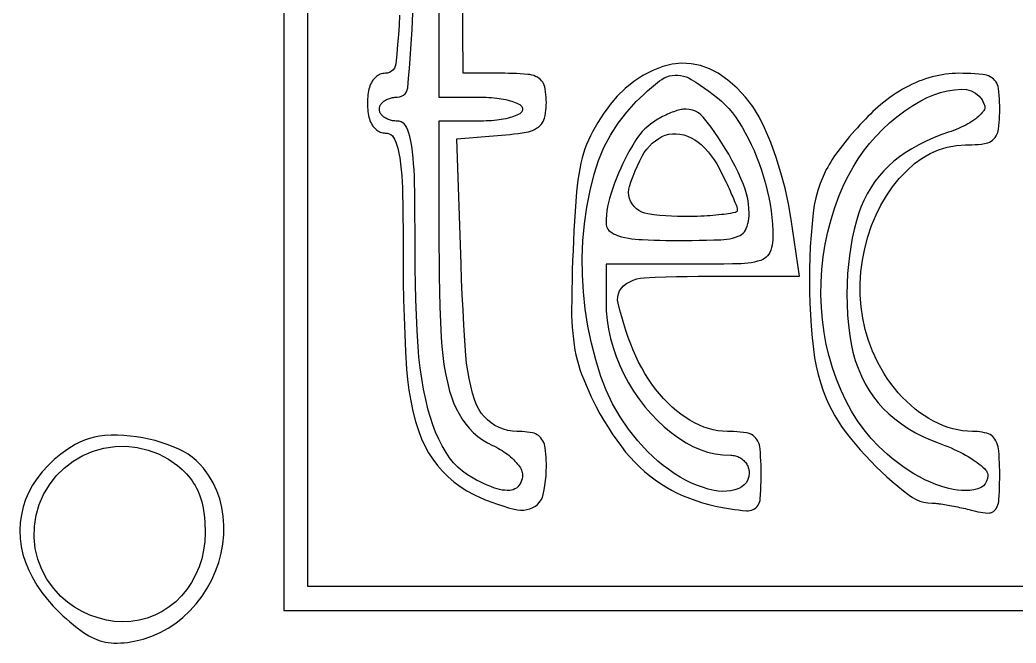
# Model space of a CAD drawing. Header units: millimetres. Extents: x -134 to 134, y -49 to 49.
# Drawn here: x -107.7 to -99.11, y -6.19 to -0.83 of the extents above; entities that cross this region are included whole.
import ezdxf

# ---------------------------------------------------------------- set-up
doc = ezdxf.new("R2010")
doc.units = ezdxf.units.MM
doc.header["$LTSCALE"] = 10
doc.header["$MEASUREMENT"] = 0

# ---------------------------------------------------------------- blocks, each defined once
blk = doc.blocks.new('DT0B-ULTRA_v_1')
at = {"color": 7, "linetype": 'Continuous', "lineweight": -3}
for points in [[(-105.4207, -0.1028, 0), (-105.4207, -5.911, 0), (-99.6125, -5.911, 0), (-93.8043, -5.911, 0), (-93.8043, -0.1028, 0), (-93.8043, 5.7054, 0), (-99.6125, 5.7054, 0), (-105.4207, 5.7054, 0), (-105.4207, -0.1028, 0)], [(-94.0099, -0.1028, 0), (-94.0099, -5.7054, 0), (-99.6125, -5.7054, 0), (-105.2151, -5.7054, 0), (-105.2151, -0.1028, 0), (-105.2151, 5.4998, 0), (-99.6125, 5.4998, 0), (-94.0099, 5.4998, 0), (-94.0099, -0.1028, 0)], [(-104.4238, -0.7851, 0), (-104.4288, -0.8689, 0), (-104.4346, -0.9527, 0), (-104.4412, -1.0364, 0), (-104.4486, -1.12, 0), (-104.4567, -1.2035, 0), (-104.4606, -1.2221, 0), (-104.4682, -1.2394, 0), (-104.4793, -1.2548, 0), (-104.4934, -1.2675, 0), (-104.5097, -1.277, 0), (-104.5277, -1.283, 0), (-104.5466, -1.285, 0), (-104.5466, -1.285, 0), (-104.558, -1.2855, 0), (-104.5691, -1.2871, 0), (-104.58, -1.2897, 0), (-104.5906, -1.2932, 0), (-104.6008, -1.2978, 0), (-104.6106, -1.3033, 0), (-104.6204, -1.3099, 0), (-104.6296, -1.3174, 0), (-104.6382, -1.3255, 0), (-104.6462, -1.3342, 0), (-104.6534, -1.3436, 0), (-104.6599, -1.3535, 0), (-104.6671, -1.3662, 0), (-104.6734, -1.3793, 0), (-104.679, -1.3928, 0), (-104.6838, -1.4065, 0), (-104.6878, -1.4205, 0), (-104.6909, -1.4347, 0), (-104.694, -1.4524, 0), (-104.6965, -1.4702, 0), (-104.6985, -1.4881, 0), (-104.6999, -1.506, 0), (-104.7008, -1.524, 0), (-104.7011, -1.542, 0), (-104.7008, -1.56, 0), (-104.6999, -1.5779, 0), (-104.6985, -1.5959, 0), (-104.6965, -1.6137, 0), (-104.694, -1.6315, 0), (-104.6909, -1.6492, 0), (-104.6878, -1.6635, 0), (-104.6838, -1.6775, 0), (-104.679, -1.6912, 0), (-104.6734, -1.7047, 0), (-104.6671, -1.7178, 0), (-104.6599, -1.7305, 0), (-104.6534, -1.7404, 0), (-104.6462, -1.7497, 0), (-104.6382, -1.7585, 0), (-104.6296, -1.7666, 0), (-104.6204, -1.774, 0), (-104.6106, -1.7807, 0), (-104.6008, -1.7862, 0), (-104.5906, -1.7907, 0), (-104.58, -1.7943, 0), (-104.5691, -1.7969, 0), (-104.558, -1.7985, 0), (-104.5469, -1.799, 0), (-104.5302, -1.8006, 0), (-104.5141, -1.8054, 0), (-104.4993, -1.8132, 0), (-104.4862, -1.8237, 0), (-104.4754, -1.8365, 0), (-104.4673, -1.8512, 0), (-104.4566, -1.8773, 0), (-104.4472, -1.9039, 0), (-104.439, -1.9309, 0), (-104.432, -1.9582, 0), (-104.4263, -1.9858, 0), (-104.4219, -2.0137, 0), (-104.4154, -2.0648, 0), (-104.41, -2.116, 0), (-104.4055, -2.1673, 0), (-104.4021, -2.2187, 0), (-104.3996, -2.2701, 0), (-104.3982, -2.3216, 0), (-104.3965, -2.4235, 0), (-104.3951, -2.5254, 0), (-104.394, -2.6273, 0), (-104.3933, -2.7292, 0), (-104.3928, -2.8312, 0), (-104.3927, -2.9331, 0), (-104.3919, -3.083, 0), (-104.3894, -3.2329, 0), (-104.3854, -3.3827, 0), (-104.3798, -3.5325, 0), (-104.3726, -3.6823, 0), (-104.3637, -3.8319, 0), (-104.3559, -3.9234, 0), (-104.3441, -4.0144, 0), (-104.3284, -4.1049, 0), (-104.3089, -4.1946, 0), (-104.2856, -4.2833, 0), (-104.2584, -4.371, 0), (-104.235, -4.4336, 0), (-104.2072, -4.4943, 0), (-104.175, -4.5528, 0), (-104.1387, -4.6088, 0), (-104.0985, -4.6621, 0), (-104.0545, -4.7123, 0), (-104.0065, -4.7598, 0), (-103.9553, -4.8039, 0), (-103.9011, -4.8442, 0), (-103.8443, -4.8807, 0), (-103.785, -4.9131, 0), (-103.7236, -4.9413, 0), (-103.6766, -4.9604, 0), (-103.6292, -4.9784, 0), (-103.5814, -4.9954, 0), (-103.5332, -5.0113, 0), (-103.4847, -5.0261, 0), (-103.4358, -5.0399, 0), (-103.4089, -5.0455, 0), (-103.3815, -5.0479, 0), (-103.354, -5.0471, 0), (-103.3268, -5.0429, 0), (-103.3002, -5.0356, 0), (-103.2747, -5.0253, 0), (-103.2534, -5.013, 0), (-103.2342, -4.9977, 0), (-103.2174, -4.9797, 0), (-103.2036, -4.9593, 0), (-103.193, -4.9371, 0), (-103.1858, -4.9136, 0), (-103.1777, -4.8737, 0), (-103.171, -4.8336, 0), (-103.1658, -4.7932, 0), (-103.1621, -4.7527, 0), (-103.1598, -4.712, 0), (-103.1591, -4.6713, 0), (-103.1594, -4.6444, 0), (-103.1602, -4.6175, 0), (-103.1616, -4.5906, 0), (-103.1636, -4.5638, 0), (-103.1661, -4.537, 0), (-103.1692, -4.5103, 0), (-103.1719, -4.4949, 0), (-103.1761, -4.4798, 0), (-103.1816, -4.4651, 0), (-103.1886, -4.4511, 0), (-103.1968, -4.4378, 0), (-103.2063, -4.4253, 0), (-103.2162, -4.4148, 0), (-103.2272, -4.4055, 0), (-103.2392, -4.3974, 0), (-103.252, -4.3908, 0), (-103.2655, -4.3856, 0), (-103.2794, -4.382, 0), (-103.3014, -4.3781, 0), (-103.3235, -4.3748, 0), (-103.3456, -4.3722, 0), (-103.3679, -4.3704, 0), (-103.3901, -4.3693, 0), (-103.4125, -4.369, 0), (-103.4521, -4.3669, 0), (-103.4913, -4.3606, 0), (-103.5295, -4.3502, 0), (-103.5665, -4.3358, 0), (-103.6018, -4.3176, 0), (-103.6349, -4.2958, 0), (-103.666, -4.2703, 0), (-103.6943, -4.2418, 0), (-103.7196, -4.2106, 0), (-103.7415, -4.177, 0), (-103.7599, -4.1413, 0), (-103.7746, -4.1039, 0), (-103.7942, -4.0408, 0), (-103.8112, -3.9769, 0), (-103.8256, -3.9124, 0), (-103.8372, -3.8473, 0), (-103.846, -3.7818, 0), (-103.8522, -3.716, 0), (-103.8612, -3.5851, 0), (-103.8694, -3.4541, 0), (-103.8768, -3.3231, 0), (-103.8833, -3.192, 0), (-103.889, -3.0609, 0), (-103.8938, -2.9298, 0), (-103.9301, -1.8504, 0), (-103.5446, -1.8185, 0), (-103.509, -1.8153, 0), (-103.4736, -1.8116, 0), (-103.4382, -1.8074, 0), (-103.4028, -1.8028, 0), (-103.3675, -1.7976, 0), (-103.3323, -1.7919, 0), (-103.3136, -1.788, 0), (-103.2952, -1.7827, 0), (-103.2773, -1.776, 0), (-103.26, -1.7678, 0), (-103.2434, -1.7584, 0), (-103.2275, -1.7477, 0), (-103.2154, -1.7376, 0), (-103.2044, -1.7262, 0), (-103.1948, -1.7136, 0), (-103.1868, -1.7, 0), (-103.1804, -1.6856, 0), (-103.1757, -1.6705, 0), (-103.1706, -1.6484, 0), (-103.1665, -1.6261, 0), (-103.1632, -1.6036, 0), (-103.1609, -1.5811, 0), (-103.1595, -1.5585, 0), (-103.1591, -1.5358, 0), (-103.1595, -1.5131, 0), (-103.1607, -1.4903, 0), (-103.1627, -1.4677, 0), (-103.1656, -1.4451, 0), (-103.1692, -1.4227, 0), (-103.1737, -1.4004, 0), (-103.1777, -1.3863, 0), (-103.1835, -1.3728, 0), (-103.1908, -1.36, 0), (-103.1997, -1.3483, 0), (-103.21, -1.3378, 0), (-103.2215, -1.3287, 0), (-103.2361, -1.3194, 0), (-103.2514, -1.3114, 0), (-103.2674, -1.3048, 0), (-103.2838, -1.2996, 0), (-103.3007, -1.2959, 0), (-103.3178, -1.2937, 0), (-103.351, -1.291, 0), (-103.3843, -1.2888, 0), (-103.4175, -1.2872, 0), (-103.4508, -1.286, 0), (-103.4841, -1.2852, 0), (-103.5174, -1.285, 0), (-103.8758, -1.285, 0), (-103.9029, 2.0303, 0)], [(-104.0843, 1.8504, 0), (-104.0843, -1.4906, 0), (-103.7245, -1.4906, 0), (-103.7014, -1.4908, 0), (-103.6784, -1.4914, 0), (-103.6554, -1.4925, 0), (-103.6325, -1.4939, 0), (-103.6095, -1.4958, 0), (-103.5866, -1.498, 0), (-103.567, -1.5005, 0), (-103.5474, -1.5034, 0), (-103.528, -1.5069, 0), (-103.5087, -1.511, 0), (-103.4894, -1.5156, 0), (-103.4704, -1.5208, 0), (-103.4563, -1.5251, 0), (-103.4423, -1.5299, 0), (-103.4286, -1.5351, 0), (-103.415, -1.5409, 0), (-103.4017, -1.5471, 0), (-103.3885, -1.5537, 0), (-103.3817, -1.5582, 0), (-103.3759, -1.5637, 0), (-103.3711, -1.5703, 0), (-103.3676, -1.5775, 0), (-103.3654, -1.5853, 0), (-103.3647, -1.5934, 0), (-103.3654, -1.6014, 0), (-103.3676, -1.6092, 0), (-103.3711, -1.6165, 0), (-103.3759, -1.6231, 0), (-103.3817, -1.6286, 0), (-103.3885, -1.633, 0), (-103.4017, -1.6397, 0), (-103.415, -1.6459, 0), (-103.4286, -1.6517, 0), (-103.4423, -1.6569, 0), (-103.4563, -1.6617, 0), (-103.4704, -1.666, 0), (-103.4894, -1.6712, 0), (-103.5087, -1.6758, 0), (-103.528, -1.6798, 0), (-103.5474, -1.6834, 0), (-103.567, -1.6863, 0), (-103.5866, -1.6887, 0), (-103.6095, -1.691, 0), (-103.6325, -1.6929, 0), (-103.6554, -1.6943, 0), (-103.6784, -1.6954, 0), (-103.7014, -1.696, 0), (-103.7245, -1.6962, 0), (-104.0843, -1.6962, 0), (-104.0843, -2.7689, 0), (-104.0837, -2.9008, 0), (-104.0821, -3.0328, 0), (-104.0795, -3.1647, 0), (-104.0757, -3.2966, 0), (-104.0709, -3.4284, 0), (-104.065, -3.5602, 0), (-104.0599, -3.638, 0), (-104.0519, -3.7156, 0), (-104.0413, -3.7928, 0), (-104.0278, -3.8697, 0), (-104.0117, -3.9459, 0), (-103.9929, -4.0216, 0), (-103.9775, -4.0726, 0), (-103.9587, -4.1225, 0), (-103.9368, -4.1711, 0), (-103.9118, -4.2181, 0), (-103.8837, -4.2634, 0), (-103.8528, -4.3068, 0), (-103.8213, -4.3448, 0), (-103.7868, -4.38, 0), (-103.7496, -4.4123, 0), (-103.7098, -4.4415, 0), (-103.6677, -4.4673, 0), (-103.6237, -4.4895, 0), (-103.6066, -4.4976, 0), (-103.5897, -4.5062, 0), (-103.573, -4.5152, 0), (-103.5566, -4.5246, 0), (-103.5405, -4.5345, 0), (-103.5246, -4.5449, 0), (-103.5098, -4.5552, 0), (-103.4952, -4.5659, 0), (-103.4811, -4.5771, 0), (-103.4673, -4.5888, 0), (-103.4538, -4.6009, 0), (-103.4408, -4.6133, 0), (-103.4301, -4.6243, 0), (-103.4198, -4.6355, 0), (-103.41, -4.6472, 0), (-103.4005, -4.6592, 0), (-103.3915, -4.6715, 0), (-103.3829, -4.6841, 0), (-103.3774, -4.6934, 0), (-103.3729, -4.7032, 0), (-103.3693, -4.7133, 0), (-103.3667, -4.7238, 0), (-103.3652, -4.7345, 0), (-103.3647, -4.7453, 0), (-103.3656, -4.7616, 0), (-103.3683, -4.7776, 0), (-103.3727, -4.7933, 0), (-103.3789, -4.8085, 0), (-103.3867, -4.8228, 0), (-103.396, -4.8362, 0), (-103.4061, -4.8473, 0), (-103.4176, -4.857, 0), (-103.4304, -4.8649, 0), (-103.4441, -4.8709, 0), (-103.4586, -4.875, 0), (-103.4735, -4.877, 0), (-103.4958, -4.8776, 0), (-103.5181, -4.8766, 0), (-103.5403, -4.874, 0), (-103.5622, -4.8699, 0), (-103.5838, -4.8642, 0), (-103.6049, -4.8569, 0), (-103.6367, -4.8444, 0), (-103.6683, -4.8312, 0), (-103.6995, -4.8174, 0), (-103.7304, -4.8029, 0), (-103.761, -4.7877, 0), (-103.7913, -4.7719, 0), (-103.8377, -4.7443, 0), (-103.8815, -4.7127, 0), (-103.9222, -4.6774, 0), (-103.9597, -4.6385, 0), (-103.9935, -4.5964, 0), (-104.0234, -4.5515, 0), (-104.0563, -4.4939, 0), (-104.0864, -4.4348, 0), (-104.1135, -4.3743, 0), (-104.1377, -4.3126, 0), (-104.1588, -4.2497, 0), (-104.1768, -4.1859, 0), (-104.1985, -4.0957, 0), (-104.2173, -4.005, 0), (-104.2333, -3.9136, 0), (-104.2464, -3.8218, 0), (-104.2567, -3.7297, 0), (-104.2641, -3.6372, 0), (-104.2719, -3.5029, 0), (-104.2784, -3.3685, 0), (-104.2834, -3.234, 0), (-104.287, -3.0994, 0), (-104.2891, -2.9649, 0), (-104.2899, -2.8303, 0), (-104.29, -2.7284, 0), (-104.2905, -2.6264, 0), (-104.2912, -2.5245, 0), (-104.2923, -2.4226, 0), (-104.2937, -2.3207, 0), (-104.2954, -2.2188, 0), (-104.2968, -2.1673, 0), (-104.2993, -2.1159, 0), (-104.3027, -2.0645, 0), (-104.3072, -2.0132, 0), (-104.3126, -1.962, 0), (-104.3191, -1.9109, 0), (-104.3235, -1.883, 0), (-104.3292, -1.8554, 0), (-104.3362, -1.8281, 0), (-104.3444, -1.8011, 0), (-104.3538, -1.7745, 0), (-104.3645, -1.7484, 0), (-104.3726, -1.7337, 0), (-104.3834, -1.7209, 0), (-104.3965, -1.7104, 0), (-104.4113, -1.7026, 0), (-104.4274, -1.6978, 0), (-104.4441, -1.6962, 0), (-104.454, -1.696, 0), (-104.4639, -1.6953, 0), (-104.4738, -1.6943, 0), (-104.4836, -1.6928, 0), (-104.4934, -1.6908, 0), (-104.503, -1.6885, 0), (-104.5118, -1.6859, 0), (-104.5205, -1.6828, 0), (-104.5289, -1.6793, 0), (-104.5372, -1.6753, 0), (-104.5452, -1.6709, 0), (-104.553, -1.666, 0), (-104.5594, -1.6614, 0), (-104.5655, -1.6564, 0), (-104.5713, -1.6509, 0), (-104.5767, -1.6452, 0), (-104.5818, -1.639, 0), (-104.5864, -1.6326, 0), (-104.5899, -1.6267, 0), (-104.5929, -1.6204, 0), (-104.5952, -1.6139, 0), (-104.5969, -1.6072, 0), (-104.5979, -1.6003, 0), (-104.5983, -1.5934, 0), (-104.5979, -1.5865, 0), (-104.5969, -1.5796, 0), (-104.5952, -1.5729, 0), (-104.5929, -1.5664, 0), (-104.5899, -1.5601, 0), (-104.5864, -1.5542, 0), (-104.5818, -1.5477, 0), (-104.5767, -1.5416, 0), (-104.5713, -1.5358, 0), (-104.5655, -1.5304, 0), (-104.5594, -1.5254, 0), (-104.553, -1.5208, 0), (-104.5452, -1.5159, 0), (-104.5372, -1.5115, 0), (-104.5289, -1.5075, 0), (-104.5205, -1.5039, 0), (-104.5118, -1.5009, 0), (-104.503, -1.4983, 0), (-104.4934, -1.4959, 0), (-104.4836, -1.494, 0), (-104.4738, -1.4925, 0), (-104.4639, -1.4914, 0), (-104.454, -1.4908, 0), (-104.4441, -1.4906, 0), (-104.4252, -1.4886, 0), (-104.4072, -1.4828, 0), (-104.3908, -1.4733, 0), (-104.3767, -1.4606, 0), (-104.3656, -1.4453, 0), (-104.3579, -1.428, 0), (-104.3539, -1.4094, 0), (-104.3539, -1.4094, 0), (-104.3458, -1.3258, 0), (-104.3384, -1.2424, 0), (-104.3318, -1.1589, 0), (-104.326, -1.0753, 0), (-104.321, -0.9917, 0), (-104.3167, -0.9081, 0), (-104.3106, -0.764, 0)], [(-102.6087, -1.5525, 0), (-102.6367, -1.5903, 0), (-102.6638, -1.6287, 0), (-102.6899, -1.6679, 0), (-102.7149, -1.7077, 0), (-102.739, -1.7481, 0), (-102.762, -1.7891, 0), (-102.7803, -1.8246, 0), (-102.7972, -1.8608, 0), (-102.8126, -1.8977, 0), (-102.8264, -1.9352, 0), (-102.8386, -1.9732, 0), (-102.8493, -2.0118, 0), (-102.8609, -2.0599, 0), (-102.871, -2.1084, 0), (-102.8799, -2.1571, 0), (-102.8873, -2.2061, 0), (-102.8934, -2.2552, 0), (-102.8981, -2.3046, 0), (-102.9046, -2.389, 0), (-102.9106, -2.4735, 0), (-102.9161, -2.558, 0), (-102.9211, -2.6426, 0), (-102.9255, -2.7272, 0), (-102.9295, -2.8118, 0), (-102.9328, -2.8962, 0), (-102.9357, -2.9807, 0), (-102.938, -3.0651, 0), (-102.9398, -3.1496, 0), (-102.941, -3.2341, 0), (-102.9417, -3.3186, 0), (-102.9414, -3.37, 0), (-102.9397, -3.4213, 0), (-102.9367, -3.4727, 0), (-102.9324, -3.5239, 0), (-102.9268, -3.575, 0), (-102.9198, -3.6259, 0), (-102.9128, -3.6683, 0), (-102.9042, -3.7104, 0), (-102.8942, -3.7521, 0), (-102.8827, -3.7935, 0), (-102.8698, -3.8345, 0), (-102.8554, -3.875, 0), (-102.8368, -3.9231, 0), (-102.8172, -3.9708, 0), (-102.7967, -4.0181, 0), (-102.7752, -4.065, 0), (-102.7527, -4.1114, 0), (-102.7293, -4.1574, 0), (-102.6972, -4.2169, 0), (-102.6634, -4.2756, 0), (-102.628, -4.3333, 0), (-102.591, -4.39, 0), (-102.5525, -4.4457, 0), (-102.5125, -4.5003, 0), (-102.4761, -4.5465, 0), (-102.4379, -4.5911, 0), (-102.3978, -4.6341, 0), (-102.3559, -4.6753, 0), (-102.3123, -4.7148, 0), (-102.2672, -4.7524, 0), (-102.2228, -4.7862, 0), (-102.177, -4.8179, 0), (-102.1298, -4.8476, 0), (-102.0814, -4.8751, 0), (-102.0317, -4.9004, 0), (-101.9809, -4.9234, 0), (-101.9263, -4.9455, 0), (-101.8709, -4.9655, 0), (-101.8147, -4.9834, 0), (-101.7579, -4.9992, 0), (-101.7006, -5.0128, 0), (-101.6428, -5.0242, 0), (-101.6081, -5.0301, 0), (-101.5734, -5.0355, 0), (-101.5386, -5.0405, 0), (-101.5038, -5.0451, 0), (-101.4689, -5.0492, 0), (-101.4339, -5.0528, 0), (-101.4195, -5.0532, 0), (-101.4052, -5.0516, 0), (-101.3913, -5.0481, 0), (-101.378, -5.0427, 0), (-101.3655, -5.0355, 0), (-101.3542, -5.0267, 0), (-101.3438, -5.0163, 0), (-101.335, -5.0046, 0), (-101.3276, -4.9918, 0), (-101.322, -4.9782, 0), (-101.3182, -4.964, 0), (-101.3163, -4.9494, 0), (-101.314, -4.9123, 0), (-101.3121, -4.8751, 0), (-101.3106, -4.8379, 0), (-101.3095, -4.8007, 0), (-101.3089, -4.7634, 0), (-101.3087, -4.7262, 0), (-101.3089, -4.6917, 0), (-101.3097, -4.6571, 0), (-101.3109, -4.6226, 0), (-101.3127, -4.5881, 0), (-101.3149, -4.5537, 0), (-101.3176, -4.5192, 0), (-101.32, -4.5024, 0), (-101.3239, -4.4859, 0), (-101.3295, -4.4699, 0), (-101.3366, -4.4545, 0), (-101.3452, -4.4399, 0), (-101.3553, -4.4263, 0), (-101.3658, -4.4149, 0), (-101.3776, -4.4049, 0), (-101.3905, -4.3964, 0), (-101.4044, -4.3896, 0), (-101.4191, -4.3845, 0), (-101.4342, -4.3813, 0), (-101.4615, -4.3775, 0), (-101.489, -4.3744, 0), (-101.5164, -4.372, 0), (-101.544, -4.3703, 0), (-101.5716, -4.3693, 0), (-101.5992, -4.369, 0), (-101.6405, -4.3675, 0), (-101.6817, -4.363, 0), (-101.7224, -4.3555, 0), (-101.7625, -4.345, 0), (-101.8017, -4.3317, 0), (-101.8398, -4.3156, 0), (-101.882, -4.2946, 0), (-101.923, -4.2716, 0), (-101.9629, -4.2466, 0), (-102.0015, -4.2196, 0), (-102.0387, -4.1907, 0), (-102.0745, -4.16, 0), (-102.1129, -4.1238, 0), (-102.1497, -4.0859, 0), (-102.1849, -4.0465, 0), (-102.2183, -4.0055, 0), (-102.2498, -3.9632, 0), (-102.2795, -3.9195, 0), (-102.3094, -3.8714, 0), (-102.3377, -3.8224, 0), (-102.3641, -3.7723, 0), (-102.3888, -3.7214, 0), (-102.4116, -3.6696, 0), (-102.4326, -3.617, 0), (-102.4538, -3.5593, 0), (-102.4737, -3.5012, 0), (-102.4925, -3.4426, 0), (-102.51, -3.3837, 0), (-102.5262, -3.3244, 0), (-102.5412, -3.2648, 0), (-102.5451, -3.2379, 0), (-102.5441, -3.2107, 0), (-102.5382, -3.1841, 0), (-102.5276, -3.159, 0), (-102.5126, -3.1362, 0), (-102.4937, -3.1166, 0), (-102.4679, -3.0966, 0), (-102.4401, -3.0796, 0), (-102.4105, -3.0658, 0), (-102.3796, -3.0554, 0), (-102.3478, -3.0486, 0), (-102.3154, -3.0453, 0), (-102.2228, -3.0414, 0), (-102.1302, -3.0382, 0), (-102.0376, -3.0357, 0), (-101.9449, -3.034, 0), (-101.8523, -3.0329, 0), (-101.7596, -3.0326, 0), (-100.9769, -3.0326, 0), (-101.0502, -2.5443, 0), (-101.0735, -2.4088, 0), (-101.1029, -2.2745, 0), (-101.1381, -2.1415, 0), (-101.1791, -2.0103, 0), (-101.2258, -1.881, 0), (-101.2782, -1.7539, 0), (-101.3248, -1.6604, 0), (-101.3803, -1.572, 0), (-101.4443, -1.4895, 0), (-101.5161, -1.4136, 0), (-101.5949, -1.3452, 0), (-101.6802, -1.2849, 0), (-101.7526, -1.246, 0), (-101.8301, -1.2183, 0), (-101.9108, -1.2023, 0), (-101.993, -1.1984, 0), (-102.0748, -1.2068, 0), (-102.1545, -1.2271, 0), (-102.2425, -1.2616, 0), (-102.3266, -1.3047, 0), (-102.406, -1.3558, 0), (-102.48, -1.4146, 0), (-102.5477, -1.4804, 0), (-102.6087, -1.5525, 0)], [(-100.2765, -1.5542, 0), (-100.2996, -1.574, 0), (-100.3224, -1.5942, 0), (-100.3448, -1.6147, 0), (-100.3669, -1.6356, 0), (-100.3887, -1.6569, 0), (-100.41, -1.6786, 0), (-100.4336, -1.7031, 0), (-100.4568, -1.7279, 0), (-100.4797, -1.753, 0), (-100.5024, -1.7784, 0), (-100.5247, -1.804, 0), (-100.5467, -1.8299, 0), (-100.5674, -1.8549, 0), (-100.5879, -1.8802, 0), (-100.608, -1.9057, 0), (-100.6279, -1.9315, 0), (-100.6474, -1.9575, 0), (-100.6666, -1.9838, 0), (-100.6813, -2.0047, 0), (-100.6955, -2.026, 0), (-100.7092, -2.0476, 0), (-100.7223, -2.0696, 0), (-100.7349, -2.0919, 0), (-100.747, -2.1145, 0), (-100.7751, -2.1731, 0), (-100.7995, -2.2332, 0), (-100.8203, -2.2948, 0), (-100.8374, -2.3574, 0), (-100.8506, -2.421, 0), (-100.8599, -2.4853, 0), (-100.8701, -2.582, 0), (-100.8784, -2.6788, 0), (-100.8849, -2.7758, 0), (-100.8895, -2.8729, 0), (-100.8923, -2.9701, 0), (-100.8932, -3.0673, 0), (-100.8922, -3.1665, 0), (-100.8893, -3.2657, 0), (-100.8845, -3.3648, 0), (-100.8778, -3.4638, 0), (-100.8691, -3.5627, 0), (-100.8586, -3.6614, 0), (-100.8483, -3.7342, 0), (-100.8347, -3.8065, 0), (-100.8177, -3.8781, 0), (-100.7974, -3.9489, 0), (-100.7738, -4.0186, 0), (-100.747, -4.0871, 0), (-100.7249, -4.1371, 0), (-100.7006, -4.1862, 0), (-100.6742, -4.2341, 0), (-100.6459, -4.2809, 0), (-100.6155, -4.3264, 0), (-100.5832, -4.3705, 0), (-100.5418, -4.4235, 0), (-100.4991, -4.4755, 0), (-100.4552, -4.5266, 0), (-100.4102, -4.5765, 0), (-100.364, -4.6254, 0), (-100.3167, -4.6733, 0), (-100.2716, -4.7168, 0), (-100.2256, -4.7594, 0), (-100.1787, -4.801, 0), (-100.1309, -4.8416, 0), (-100.0823, -4.8811, 0), (-100.0328, -4.9195, 0), (-100.0036, -4.9394, 0), (-99.9725, -4.956, 0), (-99.9398, -4.9692, 0), (-99.9059, -4.9789, 0), (-99.8711, -4.9849, 0), (-99.8359, -4.9872, 0), (-99.8256, -4.9874, 0), (-99.8152, -4.9878, 0), (-99.8049, -4.9885, 0), (-99.7946, -4.9894, 0), (-99.7843, -4.9905, 0), (-99.7741, -4.9918, 0), (-99.7588, -4.994, 0), (-99.7436, -4.9963, 0), (-99.7284, -4.9986, 0), (-99.7132, -5.0011, 0), (-99.698, -5.0037, 0), (-99.6828, -5.0064, 0), (-99.6658, -5.0095, 0), (-99.6489, -5.0127, 0), (-99.632, -5.016, 0), (-99.6151, -5.0195, 0), (-99.5982, -5.0231, 0), (-99.5814, -5.0267, 0), (-99.5651, -5.0304, 0), (-99.5488, -5.0342, 0), (-99.5326, -5.0381, 0), (-99.5163, -5.0421, 0), (-99.5002, -5.0463, 0), (-99.484, -5.0506, 0), (-99.4627, -5.0559, 0), (-99.4412, -5.0605, 0), (-99.4196, -5.0645, 0), (-99.3978, -5.0677, 0), (-99.376, -5.0702, 0), (-99.3541, -5.0719, 0), (-99.3419, -5.0717, 0), (-99.3298, -5.0695, 0), (-99.3184, -5.0653, 0), (-99.3077, -5.0593, 0), (-99.2982, -5.0516, 0), (-99.2901, -5.0424, 0), (-99.2816, -5.0298, 0), (-99.2743, -5.0163, 0), (-99.2684, -5.0023, 0), (-99.2639, -4.9877, 0), (-99.2608, -4.9728, 0), (-99.2591, -4.9576, 0), (-99.2572, -4.9215, 0), (-99.2556, -4.8854, 0), (-99.2543, -4.8492, 0), (-99.2534, -4.8131, 0), (-99.2529, -4.7769, 0), (-99.2527, -4.7408, 0), (-99.2529, -4.7066, 0), (-99.2536, -4.6725, 0), (-99.2548, -4.6384, 0), (-99.2564, -4.6043, 0), (-99.2585, -4.5702, 0), (-99.261, -4.5362, 0), (-99.2632, -4.5185, 0), (-99.2668, -4.501, 0), (-99.2717, -4.4838, 0), (-99.278, -4.4671, 0), (-99.2857, -4.451, 0), (-99.2946, -4.4355, 0), (-99.303, -4.4237, 0), (-99.3129, -4.4131, 0), (-99.324, -4.4039, 0), (-99.3361, -4.396, 0), (-99.3492, -4.3898, 0), (-99.3629, -4.3852, 0), (-99.3832, -4.3802, 0), (-99.4037, -4.3762, 0), (-99.4243, -4.373, 0), (-99.4451, -4.3708, 0), (-99.4659, -4.3694, 0), (-99.4868, -4.369, 0), (-99.5296, -4.3676, 0), (-99.5721, -4.3635, 0), (-99.6144, -4.3566, 0), (-99.656, -4.347, 0), (-99.697, -4.3348, 0), (-99.7371, -4.3199, 0), (-99.7804, -4.301, 0), (-99.8227, -4.2801, 0), (-99.8639, -4.2572, 0), (-99.904, -4.2323, 0), (-99.9429, -4.2055, 0), (-99.9804, -4.1769, 0), (-100.0196, -4.144, 0), (-100.0573, -4.1095, 0), (-100.0934, -4.0734, 0), (-100.1279, -4.0356, 0), (-100.1607, -3.9965, 0), (-100.1917, -3.9559, 0), (-100.2222, -3.9123, 0), (-100.251, -3.8676, 0), (-100.278, -3.8219, 0), (-100.3032, -3.7751, 0), (-100.3265, -3.7273, 0), (-100.3479, -3.6787, 0), (-100.383, -3.5857, 0), (-100.4113, -3.4904, 0), (-100.4328, -3.3933, 0), (-100.4473, -3.295, 0), (-100.4548, -3.1959, 0), (-100.4552, -3.0965, 0), (-100.4487, -2.9944, 0), (-100.4355, -2.893, 0), (-100.4157, -2.7927, 0), (-100.3894, -2.6938, 0), (-100.3567, -2.5969, 0), (-100.3178, -2.5024, 0), (-100.2766, -2.4194, 0), (-100.2294, -2.3397, 0), (-100.1764, -2.2638, 0), (-100.1179, -2.192, 0), (-100.0543, -2.1247, 0), (-99.9858, -2.0623, 0), (-99.9222, -2.0147, 0), (-99.8535, -1.9748, 0), (-99.7807, -1.9432, 0), (-99.7046, -1.9203, 0), (-99.6264, -1.9064, 0), (-99.5471, -1.9018, 0), (-99.5198, -1.9015, 0), (-99.4925, -1.9005, 0), (-99.4653, -1.899, 0), (-99.438, -1.8968, 0), (-99.4109, -1.894, 0), (-99.3838, -1.8906, 0), (-99.3687, -1.8876, 0), (-99.354, -1.883, 0), (-99.3399, -1.8767, 0), (-99.3265, -1.8689, 0), (-99.3142, -1.8597, 0), (-99.3029, -1.8492, 0), (-99.2927, -1.8372, 0), (-99.2838, -1.8242, 0), (-99.2763, -1.8104, 0), (-99.2703, -1.7958, 0), (-99.2659, -1.7807, 0), (-99.2632, -1.7651, 0), (-99.26, -1.7366, 0), (-99.2574, -1.7081, 0), (-99.2553, -1.6794, 0), (-99.2539, -1.6508, 0), (-99.253, -1.6221, 0), (-99.2527, -1.5934, 0), (-99.253, -1.5636, 0), (-99.254, -1.5339, 0), (-99.2555, -1.5041, 0), (-99.2577, -1.4744, 0), (-99.2606, -1.4448, 0), (-99.2641, -1.4152, 0), (-99.267, -1.3997, 0), (-99.2718, -1.3846, 0), (-99.2784, -1.3702, 0), (-99.2866, -1.3567, 0), (-99.2965, -1.3443, 0), (-99.3077, -1.3332, 0), (-99.3209, -1.3228, 0), (-99.3351, -1.3139, 0), (-99.3501, -1.3065, 0), (-99.3658, -1.3007, 0), (-99.3821, -1.2966, 0), (-99.3987, -1.2943, 0), (-99.4329, -1.2914, 0), (-99.4672, -1.2891, 0), (-99.5015, -1.2873, 0), (-99.5359, -1.286, 0), (-99.5702, -1.2852, 0), (-99.6046, -1.285, 0), (-99.6335, -1.2855, 0), (-99.6623, -1.2869, 0), (-99.6911, -1.2893, 0), (-99.7197, -1.2927, 0), (-99.7483, -1.297, 0), (-99.7767, -1.3023, 0), (-99.8059, -1.3087, 0), (-99.8349, -1.316, 0), (-99.8637, -1.3241, 0), (-99.8922, -1.3332, 0), (-99.9204, -1.343, 0), (-99.9484, -1.3537, 0), (-99.9773, -1.3658, 0), (-100.0059, -1.3787, 0), (-100.0341, -1.3924, 0), (-100.0619, -1.4069, 0), (-100.0892, -1.4222, 0), (-100.1161, -1.4383, 0), (-100.144, -1.456, 0), (-100.1715, -1.4743, 0), (-100.1984, -1.4933, 0), (-100.225, -1.513, 0), (-100.251, -1.5333, 0), (-100.2765, -1.5542, 0)], [(-101.6859, -1.4953, 0), (-101.6506, -1.5247, 0), (-101.6171, -1.556, 0), (-101.5855, -1.5892, 0), (-101.5558, -1.6242, 0), (-101.5282, -1.6609, 0), (-101.5027, -1.699, 0), (-101.4731, -1.7478, 0), (-101.445, -1.7974, 0), (-101.4185, -1.8478, 0), (-101.3934, -1.899, 0), (-101.37, -1.9509, 0), (-101.3481, -2.0035, 0), (-101.3263, -2.0606, 0), (-101.3062, -2.1182, 0), (-101.2877, -2.1764, 0), (-101.2709, -2.2352, 0), (-101.2559, -2.2943, 0), (-101.2425, -2.3539, 0), (-101.2316, -2.4107, 0), (-101.2227, -2.4679, 0), (-101.2157, -2.5253, 0), (-101.2107, -2.5829, 0), (-101.2076, -2.6407, 0), (-101.2065, -2.6985, 0), (-101.2072, -2.7206, 0), (-101.2095, -2.7426, 0), (-101.2134, -2.7644, 0), (-101.2189, -2.7858, 0), (-101.2259, -2.8068, 0), (-101.2344, -2.8273, 0), (-101.2428, -2.8428, 0), (-101.2534, -2.857, 0), (-101.2657, -2.8697, 0), (-101.2798, -2.8805, 0), (-101.2951, -2.8893, 0), (-101.3116, -2.8958, 0), (-101.339, -2.904, 0), (-101.3669, -2.9108, 0), (-101.395, -2.9162, 0), (-101.4234, -2.9203, 0), (-101.4519, -2.9231, 0), (-101.4805, -2.9244, 0), (-101.5547, -2.9261, 0), (-101.6288, -2.9274, 0), (-101.703, -2.9284, 0), (-101.7772, -2.9292, 0), (-101.8513, -2.9296, 0), (-101.9255, -2.9298, 0), (-102.6451, -2.9298, 0), (-102.6451, -3.2483, 0), (-102.6426, -3.3292, 0), (-102.6354, -3.4097, 0), (-102.6233, -3.4897, 0), (-102.6064, -3.5688, 0), (-102.5848, -3.6467, 0), (-102.5586, -3.7232, 0), (-102.5268, -3.8011, 0), (-102.4909, -3.8771, 0), (-102.4511, -3.9512, 0), (-102.4073, -4.023, 0), (-102.3598, -4.0924, 0), (-102.3086, -4.1592, 0), (-102.2574, -4.2187, 0), (-102.2029, -4.2752, 0), (-102.1453, -4.3285, 0), (-102.0847, -4.3784, 0), (-102.0213, -4.4247, 0), (-101.9553, -4.4672, 0), (-101.8962, -4.4995, 0), (-101.8344, -4.5262, 0), (-101.7704, -4.5472, 0), (-101.7048, -4.5624, 0), (-101.6381, -4.5715, 0), (-101.5708, -4.5746, 0), (-101.5604, -4.5749, 0), (-101.5501, -4.5759, 0), (-101.5398, -4.5775, 0), (-101.5297, -4.5798, 0), (-101.5197, -4.5828, 0), (-101.51, -4.5863, 0), (-101.5005, -4.5905, 0), (-101.4913, -4.5952, 0), (-101.4825, -4.6006, 0), (-101.474, -4.6065, 0), (-101.4659, -4.6129, 0), (-101.4583, -4.6199, 0), (-101.4512, -4.6272, 0), (-101.4446, -4.635, 0), (-101.4385, -4.6432, 0), (-101.433, -4.6518, 0), (-101.428, -4.6607, 0), (-101.4237, -4.6699, 0), (-101.42, -4.6793, 0), (-101.4169, -4.6889, 0), (-101.4146, -4.6987, 0), (-101.4129, -4.7087, 0), (-101.4118, -4.7187, 0), (-101.4115, -4.7288, 0), (-101.4143, -4.7567, 0), (-101.4225, -4.7835, 0), (-101.4359, -4.8081, 0), (-101.4538, -4.8297, 0), (-101.4757, -4.8472, 0), (-101.5006, -4.8601, 0), (-101.5347, -4.8718, 0), (-101.5698, -4.88, 0), (-101.6055, -4.8848, 0), (-101.6415, -4.8861, 0), (-101.6775, -4.8839, 0), (-101.713, -4.8782, 0), (-101.7644, -4.8658, 0), (-101.8151, -4.8506, 0), (-101.8647, -4.8325, 0), (-101.9133, -4.8117, 0), (-101.9607, -4.7883, 0), (-102.0067, -4.7622, 0), (-102.0566, -4.7306, 0), (-102.1052, -4.697, 0), (-102.1524, -4.6615, 0), (-102.1982, -4.6241, 0), (-102.2424, -4.585, 0), (-102.285, -4.544, 0), (-102.3723, -4.4498, 0), (-102.4523, -4.3491, 0), (-102.5243, -4.2426, 0), (-102.588, -4.131, 0), (-102.6431, -4.0149, 0), (-102.6892, -3.8949, 0), (-102.7337, -3.7529, 0), (-102.7712, -3.6088, 0), (-102.8015, -3.4631, 0), (-102.8247, -3.3161, 0), (-102.8405, -3.1681, 0), (-102.8491, -3.0195, 0), (-102.8502, -2.8735, 0), (-102.8441, -2.7276, 0), (-102.8306, -2.5822, 0), (-102.8099, -2.4376, 0), (-102.7819, -2.2943, 0), (-102.7468, -2.1525, 0), (-102.7097, -2.0368, 0), (-102.6626, -1.9247, 0), (-102.6061, -1.8171, 0), (-102.5406, -1.7148, 0), (-102.4665, -1.6184, 0), (-102.3843, -1.5289, 0), (-102.3524, -1.4976, 0), (-102.32, -1.467, 0), (-102.2869, -1.4369, 0), (-102.2533, -1.4076, 0), (-102.2192, -1.3788, 0), (-102.1845, -1.3508, 0), (-102.1648, -1.3367, 0), (-102.1437, -1.3248, 0), (-102.1216, -1.3151, 0), (-102.0985, -1.3078, 0), (-102.0748, -1.3029, 0), (-102.0507, -1.3005, 0), (-102.0263, -1.3006, 0), (-102.002, -1.3031, 0), (-101.978, -1.3081, 0), (-101.9547, -1.3155, 0), (-101.9323, -1.3251, 0), (-101.9109, -1.337, 0), (-101.8723, -1.3617, 0), (-101.834, -1.3871, 0), (-101.7963, -1.4131, 0), (-101.759, -1.4398, 0), (-101.7222, -1.4672, 0), (-101.6859, -1.4953, 0)], [(-99.3844, -1.558, 0), (-99.3822, -1.5672, 0), (-99.3815, -1.5766, 0), (-99.3823, -1.586, 0), (-99.3847, -1.5952, 0), (-99.3886, -1.6038, 0), (-99.3938, -1.6117, 0), (-99.4035, -1.6235, 0), (-99.4138, -1.6349, 0), (-99.4245, -1.6458, 0), (-99.4357, -1.6563, 0), (-99.4473, -1.6663, 0), (-99.4593, -1.6758, 0), (-99.4758, -1.6878, 0), (-99.4926, -1.6993, 0), (-99.5099, -1.7102, 0), (-99.5275, -1.7205, 0), (-99.5454, -1.7302, 0), (-99.5637, -1.7393, 0), (-99.585, -1.7493, 0), (-99.6066, -1.7589, 0), (-99.6284, -1.7679, 0), (-99.6504, -1.7765, 0), (-99.6725, -1.7846, 0), (-99.6949, -1.7922, 0), (-99.76, -1.8153, 0), (-99.824, -1.841, 0), (-99.887, -1.8694, 0), (-99.9487, -1.9004, 0), (-100.009, -1.934, 0), (-100.0679, -1.9701, 0), (-100.1175, -2.0042, 0), (-100.1648, -2.0414, 0), (-100.2097, -2.0815, 0), (-100.2519, -2.1243, 0), (-100.2914, -2.1698, 0), (-100.3279, -2.2176, 0), (-100.3629, -2.2698, 0), (-100.3947, -2.3239, 0), (-100.4232, -2.3799, 0), (-100.4483, -2.4374, 0), (-100.47, -2.4963, 0), (-100.4882, -2.5564, 0), (-100.5069, -2.6306, 0), (-100.5232, -2.7053, 0), (-100.5369, -2.7805, 0), (-100.5482, -2.8561, 0), (-100.557, -2.9321, 0), (-100.5632, -3.0083, 0), (-100.5676, -3.0977, 0), (-100.569, -3.1871, 0), (-100.5675, -3.2766, 0), (-100.5631, -3.366, 0), (-100.5558, -3.4552, 0), (-100.5455, -3.5441, 0), (-100.5338, -3.616, 0), (-100.5179, -3.6871, 0), (-100.4976, -3.7571, 0), (-100.4733, -3.8257, 0), (-100.4448, -3.8928, 0), (-100.4124, -3.958, 0), (-100.379, -4.0155, 0), (-100.3418, -4.0705, 0), (-100.3009, -4.1229, 0), (-100.2565, -4.1723, 0), (-100.2088, -4.2185, 0), (-100.158, -4.2614, 0), (-100.1004, -4.3043, 0), (-100.0404, -4.344, 0), (-99.9784, -4.3803, 0), (-99.9145, -4.4133, 0), (-99.8489, -4.4428, 0), (-99.7818, -4.4686, 0), (-99.7542, -4.4787, 0), (-99.7267, -4.4892, 0), (-99.6993, -4.5002, 0), (-99.6722, -4.5117, 0), (-99.6453, -4.5237, 0), (-99.6186, -4.5361, 0), (-99.5948, -4.5477, 0), (-99.5714, -4.5598, 0), (-99.5483, -4.5725, 0), (-99.5254, -4.5858, 0), (-99.5029, -4.5996, 0), (-99.4807, -4.6139, 0), (-99.4635, -4.6257, 0), (-99.4466, -4.6379, 0), (-99.43, -4.6505, 0), (-99.4137, -4.6635, 0), (-99.3977, -4.677, 0), (-99.3822, -4.6909, 0), (-99.3743, -4.6991, 0), (-99.3677, -4.7083, 0), (-99.3625, -4.7183, 0), (-99.3586, -4.7289, 0), (-99.3563, -4.74, 0), (-99.3555, -4.7513, 0), (-99.358, -4.7754, 0), (-99.3655, -4.7985, 0), (-99.3777, -4.8195, 0), (-99.3939, -4.8376, 0), (-99.4135, -4.8518, 0), (-99.4357, -4.8617, 0), (-99.4403, -4.8631, 0), (-99.4751, -4.8713, 0), (-99.5104, -4.8767, 0), (-99.546, -4.8793, 0), (-99.5818, -4.8789, 0), (-99.6174, -4.8757, 0), (-99.6526, -4.8697, 0), (-99.7031, -4.8576, 0), (-99.753, -4.8431, 0), (-99.8021, -4.8263, 0), (-99.8503, -4.807, 0), (-99.8976, -4.7855, 0), (-99.9437, -4.7617, 0), (-99.9932, -4.7334, 0), (-100.0416, -4.7034, 0), (-100.0889, -4.6716, 0), (-100.1349, -4.6381, 0), (-100.1797, -4.6029, 0), (-100.2232, -4.5661, 0), (-100.2937, -4.5001, 0), (-100.3599, -4.4296, 0), (-100.4214, -4.3551, 0), (-100.478, -4.2767, 0), (-100.5294, -4.1949, 0), (-100.5755, -4.11, 0), (-100.6198, -4.0157, 0), (-100.6592, -3.9193, 0), (-100.6937, -3.821, 0), (-100.723, -3.721, 0), (-100.7472, -3.6197, 0), (-100.7662, -3.5172, 0), (-100.7806, -3.4092, 0), (-100.7898, -3.3005, 0), (-100.7937, -3.1915, 0), (-100.7923, -3.0825, 0), (-100.7856, -2.9737, 0), (-100.7735, -2.8653, 0), (-100.7562, -2.7575, 0), (-100.7337, -2.6507, 0), (-100.706, -2.5451, 0), (-100.6733, -2.4409, 0), (-100.6355, -2.3385, 0), (-100.5928, -2.238, 0), (-100.5568, -2.1639, 0), (-100.5169, -2.0919, 0), (-100.4732, -2.0221, 0), (-100.4258, -1.9547, 0), (-100.3749, -1.8899, 0), (-100.3207, -1.8279, 0), (-100.2628, -1.7685, 0), (-100.202, -1.7121, 0), (-100.1382, -1.659, 0), (-100.0718, -1.6092, 0), (-100.0029, -1.563, 0), (-99.9317, -1.5205, 0), (-99.8772, -1.4926, 0), (-99.8207, -1.4691, 0), (-99.7625, -1.4501, 0), (-99.703, -1.4358, 0), (-99.6426, -1.4262, 0), (-99.5816, -1.4215, 0), (-99.5399, -1.4242, 0), (-99.4997, -1.4356, 0), (-99.4628, -1.4551, 0), (-99.4307, -1.4818, 0), (-99.4049, -1.5146, 0), (-99.3865, -1.5521, 0), (-99.3844, -1.558, 0)], [(-102.261, -1.7219, 0), (-102.2862, -1.7422, 0), (-102.3101, -1.764, 0), (-102.3326, -1.7872, 0), (-102.3537, -1.8118, 0), (-102.3733, -1.8375, 0), (-102.3913, -1.8644, 0), (-102.4148, -1.9029, 0), (-102.4375, -1.9419, 0), (-102.4592, -1.9814, 0), (-102.48, -2.0214, 0), (-102.4999, -2.0619, 0), (-102.5188, -2.1028, 0), (-102.5372, -2.1451, 0), (-102.5547, -2.1878, 0), (-102.5711, -2.2309, 0), (-102.5866, -2.2744, 0), (-102.601, -2.3183, 0), (-102.6145, -2.3624, 0), (-102.6238, -2.3974, 0), (-102.6314, -2.4328, 0), (-102.6374, -2.4685, 0), (-102.6417, -2.5044, 0), (-102.6442, -2.5405, 0), (-102.6451, -2.5767, 0), (-102.644, -2.5902, 0), (-102.6409, -2.6034, 0), (-102.6358, -2.6159, 0), (-102.6287, -2.6275, 0), (-102.62, -2.6378, 0), (-102.6098, -2.6467, 0), (-102.5949, -2.657, 0), (-102.5793, -2.6663, 0), (-102.5632, -2.6745, 0), (-102.5465, -2.6816, 0), (-102.5294, -2.6875, 0), (-102.5119, -2.6923, 0), (-102.4825, -2.6989, 0), (-102.4528, -2.7045, 0), (-102.423, -2.7092, 0), (-102.3931, -2.7129, 0), (-102.363, -2.7157, 0), (-102.3329, -2.7175, 0), (-102.2821, -2.7195, 0), (-102.2314, -2.7212, 0), (-102.1806, -2.7225, 0), (-102.1298, -2.7234, 0), (-102.0791, -2.724, 0), (-102.0283, -2.7242, 0), (-101.9661, -2.724, 0), (-101.9038, -2.7235, 0), (-101.8416, -2.7227, 0), (-101.7794, -2.7216, 0), (-101.7172, -2.7201, 0), (-101.655, -2.7184, 0), (-101.6296, -2.7169, 0), (-101.6043, -2.714, 0), (-101.5792, -2.7097, 0), (-101.5543, -2.7041, 0), (-101.5298, -2.6972, 0), (-101.5057, -2.6889, 0), (-101.4906, -2.6819, 0), (-101.4765, -2.673, 0), (-101.4638, -2.6622, 0), (-101.4527, -2.6497, 0), (-101.4435, -2.6358, 0), (-101.4363, -2.6208, 0), (-101.4288, -2.6002, 0), (-101.4227, -2.5793, 0), (-101.418, -2.558, 0), (-101.4146, -2.5364, 0), (-101.4125, -2.5147, 0), (-101.4119, -2.4929, 0), (-101.4133, -2.4503, 0), (-101.4175, -2.4078, 0), (-101.4244, -2.3657, 0), (-101.4339, -2.3241, 0), (-101.4462, -2.2833, 0), (-101.461, -2.2433, 0), (-101.4836, -2.1898, 0), (-101.5076, -2.137, 0), (-101.533, -2.0847, 0), (-101.5597, -2.0332, 0), (-101.5878, -1.9824, 0), (-101.6172, -1.9323, 0), (-101.6461, -1.8857, 0), (-101.6762, -1.8397, 0), (-101.7074, -1.7945, 0), (-101.7397, -1.75, 0), (-101.773, -1.7064, 0), (-101.8073, -1.6635, 0), (-101.8268, -1.6431, 0), (-101.8491, -1.6257, 0), (-101.8736, -1.6118, 0), (-101.9, -1.6016, 0), (-101.9276, -1.5955, 0), (-101.9557, -1.5934, 0), (-101.9665, -1.5936, 0), (-101.9773, -1.5944, 0), (-101.9881, -1.5956, 0), (-101.9988, -1.5974, 0), (-102.0094, -1.5996, 0), (-102.0198, -1.6024, 0), (-102.0337, -1.6065, 0), (-102.0474, -1.6109, 0), (-102.0611, -1.6155, 0), (-102.0747, -1.6205, 0), (-102.0882, -1.6257, 0), (-102.1015, -1.6311, 0), (-102.116, -1.6374, 0), (-102.1303, -1.6439, 0), (-102.1445, -1.6507, 0), (-102.1585, -1.6578, 0), (-102.1724, -1.6651, 0), (-102.1862, -1.6727, 0), (-102.1991, -1.6802, 0), (-102.2119, -1.688, 0), (-102.2244, -1.696, 0), (-102.2368, -1.7044, 0), (-102.249, -1.713, 0), (-102.261, -1.7219, 0)], [(-101.6711, -2.1023, 0), (-101.6609, -2.1222, 0), (-101.6507, -2.1422, 0), (-101.6407, -2.1622, 0), (-101.6307, -2.1823, 0), (-101.6208, -2.2024, 0), (-101.611, -2.2226, 0), (-101.6023, -2.2409, 0), (-101.5937, -2.2592, 0), (-101.5852, -2.2776, 0), (-101.5768, -2.296, 0), (-101.5685, -2.3145, 0), (-101.5604, -2.3331, 0), (-101.5536, -2.3486, 0), (-101.547, -2.3641, 0), (-101.5405, -2.3796, 0), (-101.534, -2.3952, 0), (-101.5276, -2.4108, 0), (-101.5212, -2.4264, 0), (-101.5191, -2.4321, 0), (-101.5174, -2.438, 0), (-101.516, -2.4439, 0), (-101.5151, -2.4499, 0), (-101.5145, -2.456, 0), (-101.5143, -2.4621, 0), (-101.5148, -2.4668, 0), (-101.5162, -2.4713, 0), (-101.5186, -2.4754, 0), (-101.5218, -2.479, 0), (-101.5256, -2.4818, 0), (-101.53, -2.4837, 0), (-101.533, -2.4845, 0), (-101.5525, -2.4878, 0), (-101.572, -2.491, 0), (-101.5915, -2.494, 0), (-101.611, -2.4968, 0), (-101.6306, -2.4995, 0), (-101.6502, -2.502, 0), (-101.675, -2.5049, 0), (-101.6998, -2.5074, 0), (-101.7247, -2.5097, 0), (-101.7496, -2.5116, 0), (-101.7746, -2.5132, 0), (-101.7995, -2.5145, 0), (-101.8291, -2.5158, 0), (-101.8586, -2.5168, 0), (-101.8882, -2.5176, 0), (-101.9177, -2.5181, 0), (-101.9473, -2.5185, 0), (-101.9769, -2.5186, 0), (-102.0283, -2.5179, 0), (-102.0797, -2.516, 0), (-102.131, -2.5128, 0), (-102.1822, -2.5084, 0), (-102.2333, -2.5026, 0), (-102.2843, -2.4956, 0), (-102.3113, -2.4896, 0), (-102.3372, -2.48, 0), (-102.3616, -2.467, 0), (-102.3839, -2.4507, 0), (-102.4039, -2.4316, 0), (-102.421, -2.4099, 0), (-102.4342, -2.387, 0), (-102.4439, -2.3624, 0), (-102.4497, -2.3366, 0), (-102.4515, -2.3103, 0), (-102.4493, -2.284, 0), (-102.4432, -2.2583, 0), (-102.4282, -2.2135, 0), (-102.4118, -2.1693, 0), (-102.3941, -2.1255, 0), (-102.375, -2.0824, 0), (-102.3547, -2.0398, 0), (-102.3331, -1.9978, 0), (-102.3152, -1.9676, 0), (-102.2947, -1.939, 0), (-102.2719, -1.9123, 0), (-102.2469, -1.8876, 0), (-102.2199, -1.8652, 0), (-102.191, -1.8452, 0), (-102.1635, -1.83, 0), (-102.1344, -1.8183, 0), (-102.1041, -1.8101, 0), (-102.0731, -1.8056, 0), (-102.0417, -1.8049, 0), (-102.0105, -1.8079, 0), (-101.9761, -1.8151, 0), (-101.9427, -1.8256, 0), (-101.9105, -1.8395, 0), (-101.8798, -1.8565, 0), (-101.851, -1.8765, 0), (-101.8243, -1.8992, 0), (-101.7941, -1.9293, 0), (-101.7657, -1.961, 0), (-101.7391, -1.9943, 0), (-101.7144, -2.029, 0), (-101.6917, -2.065, 0), (-101.6711, -2.1023, 0)], [(-107.2196, -4.4825, 0), (-107.2826, -4.5215, 0), (-107.3428, -4.5648, 0), (-107.3997, -4.6123, 0), (-107.4533, -4.6635, 0), (-107.5031, -4.7184, 0), (-107.5489, -4.7766, 0), (-107.5866, -4.8332, 0), (-107.6191, -4.893, 0), (-107.6461, -4.9555, 0), (-107.6673, -5.0201, 0), (-107.6826, -5.0864, 0), (-107.6919, -5.1537, 0), (-107.6953, -5.2229, 0), (-107.6926, -5.2921, 0), (-107.6838, -5.3608, 0), (-107.6691, -5.4285, 0), (-107.6485, -5.4946, 0), (-107.6222, -5.5587, 0), (-107.5877, -5.6274, 0), (-107.5488, -5.6937, 0), (-107.5058, -5.7573, 0), (-107.4588, -5.8181, 0), (-107.408, -5.8757, 0), (-107.3536, -5.9299, 0), (-107.3242, -5.9569, 0), (-107.2944, -5.9834, 0), (-107.2642, -6.0094, 0), (-107.2335, -6.035, 0), (-107.2025, -6.06, 0), (-107.171, -6.0845, 0), (-107.1488, -6.1007, 0), (-107.1259, -6.1157, 0), (-107.1023, -6.1297, 0), (-107.078, -6.1425, 0), (-107.0532, -6.1542, 0), (-107.0278, -6.1647, 0), (-107.0049, -6.1727, 0), (-106.9815, -6.1794, 0), (-106.9578, -6.1847, 0), (-106.9339, -6.1886, 0), (-106.9097, -6.1911, 0), (-106.8855, -6.1921, 0), (-106.8562, -6.1921, 0), (-106.827, -6.191, 0), (-106.7979, -6.1889, 0), (-106.7688, -6.1859, 0), (-106.7399, -6.1819, 0), (-106.7111, -6.1769, 0), (-106.6343, -6.1586, 0), (-106.5595, -6.1337, 0), (-106.4872, -6.1022, 0), (-106.418, -6.0645, 0), (-106.3523, -6.0208, 0), (-106.2908, -5.9714, 0), (-106.2312, -5.9149, 0), (-106.1762, -5.8539, 0), (-106.1262, -5.7887, 0), (-106.0814, -5.7199, 0), (-106.0422, -5.6477, 0), (-106.0087, -5.5727, 0), (-105.9819, -5.4968, 0), (-105.9612, -5.419, 0), (-105.9469, -5.3398, 0), (-105.939, -5.2597, 0), (-105.9376, -5.1793, 0), (-105.9426, -5.0989, 0), (-105.9541, -5.0242, 0), (-105.9727, -4.9508, 0), (-105.9983, -4.8797, 0), (-106.0307, -4.8113, 0), (-106.0696, -4.7464, 0), (-106.1145, -4.6856, 0), (-106.1441, -4.6521, 0), (-106.1761, -4.621, 0), (-106.2104, -4.5923, 0), (-106.2468, -4.5663, 0), (-106.285, -4.5432, 0), (-106.3248, -4.523, 0), (-106.375, -4.5011, 0), (-106.4261, -4.4814, 0), (-106.4779, -4.4638, 0), (-106.5305, -4.4484, 0), (-106.5836, -4.4352, 0), (-106.6372, -4.4242, 0), (-106.6913, -4.4154, 0), (-106.7457, -4.4088, 0), (-106.8003, -4.4046, 0), (-106.855, -4.4026, 0), (-106.9098, -4.4029, 0), (-106.9646, -4.4054, 0), (-107.0091, -4.4101, 0), (-107.0531, -4.4181, 0), (-107.0965, -4.4295, 0), (-107.1388, -4.444, 0), (-107.18, -4.4618, 0), (-107.2196, -4.4825, 0)], [(-106.3367, -4.6641, 0), (-106.3167, -4.681, 0), (-106.2973, -4.6985, 0), (-106.2785, -4.7168, 0), (-106.2605, -4.7357, 0), (-106.2432, -4.7553, 0), (-106.2266, -4.7756, 0), (-106.212, -4.795, 0), (-106.1984, -4.815, 0), (-106.1857, -4.8356, 0), (-106.1739, -4.8569, 0), (-106.1632, -4.8786, 0), (-106.1534, -4.9008, 0), (-106.144, -4.9252, 0), (-106.1356, -4.95, 0), (-106.1282, -4.9752, 0), (-106.1219, -5.0006, 0), (-106.1166, -5.0262, 0), (-106.1125, -5.0521, 0), (-106.1084, -5.0837, 0), (-106.1051, -5.1154, 0), (-106.1025, -5.1472, 0), (-106.1006, -5.179, 0), (-106.0995, -5.2109, 0), (-106.0991, -5.2428, 0), (-106.1025, -5.3177, 0), (-106.1125, -5.3921, 0), (-106.1291, -5.4652, 0), (-106.1522, -5.5366, 0), (-106.1815, -5.6057, 0), (-106.2169, -5.6718, 0), (-106.2565, -5.7313, 0), (-106.302, -5.7863, 0), (-106.353, -5.8364, 0), (-106.4088, -5.881, 0), (-106.4689, -5.9195, 0), (-106.5327, -5.9517, 0), (-106.5992, -5.9769, 0), (-106.6679, -5.9951, 0), (-106.7382, -6.0061, 0), (-106.8092, -6.0097, 0), (-106.8802, -6.0059, 0), (-106.9504, -5.9948, 0), (-107.0225, -5.976, 0), (-107.0925, -5.9508, 0), (-107.16, -5.9193, 0), (-107.2243, -5.8818, 0), (-107.285, -5.8387, 0), (-107.3415, -5.7902, 0), (-107.4067, -5.7205, 0), (-107.4622, -5.643, 0), (-107.5073, -5.5589, 0), (-107.5411, -5.4697, 0), (-107.5631, -5.3769, 0), (-107.5728, -5.282, 0), (-107.5703, -5.1861, 0), (-107.5556, -5.0913, 0), (-107.5289, -4.9991, 0), (-107.4907, -4.9111, 0), (-107.4416, -4.8286, 0), (-107.3825, -4.7531, 0), (-107.3137, -4.6851, 0), (-107.2369, -4.6264, 0), (-107.1533, -4.5777, 0), (-107.0643, -4.5399, 0), (-106.9712, -4.5136, 0), (-106.8756, -4.4992, 0), (-106.7794, -4.497, 0), (-106.6837, -4.5071, 0), (-106.5901, -4.5293, 0), (-106.5001, -4.5633, 0), (-106.4152, -4.6085, 0), (-106.3367, -4.6641, 0)]]:
    blk.add_polyline3d(points, dxfattribs=at)

msp = doc.modelspace()

# ---------------------------------------------------------------- block references
msp.add_blockref('DT0B-ULTRA_v_1', (0, 0))

doc.saveas('drawing.dxf')
